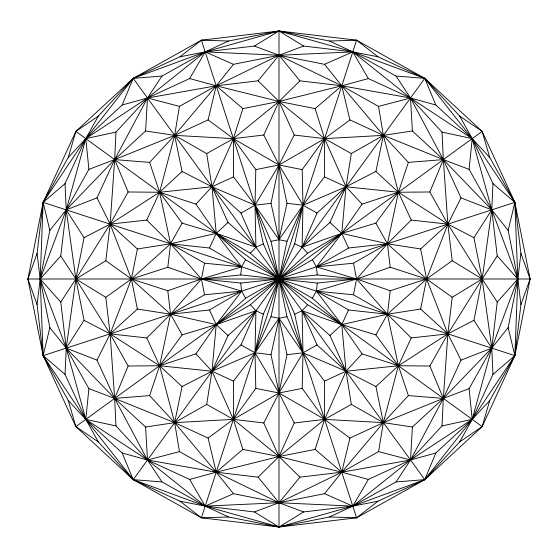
<?xml version="1.0" encoding="UTF-8"?>
<svg xmlns="http://www.w3.org/2000/svg" width="558" height="558" viewBox="0 0 558 558"><rect width="100%" height="100%" fill="white"/><g stroke="black" fill="none" stroke-linecap="round" stroke-linejoin="round"><path stroke-width="0.84" d="M68.264 400.532L85.799 419.372L147.493 460.001L189.643 479.441L216.225 472.201L279 456.556L315.13 449.378L324.61 419.372L324.533 381.128L302.98 352.796L286.993 316.693L279 318.283L255.02 352.796L233.467 381.128L233.39 419.372L242.869 449.378L279 456.556L341.775 472.201L368.357 479.441L410.507 460.001L472.201 419.372L489.736 400.532L514.874 355.641L530.1 279L514.874 202.359L482.147 131.409L424.778 78.357L356.597 40.19L279 30.99L201.403 40.19L133.222 78.357L75.853 131.409L43.126 202.359L27.9 279L43.126 355.641L75.853 426.591L133.222 479.643L201.403 517.81L279 527.01L356.597 517.81L424.778 479.643L482.147 426.591L514.874 355.641L520.928 304.549L530.1 279L520.928 253.451L514.874 202.359L489.736 157.468L482.147 131.409L459.708 116.134L424.778 78.357L378.052 56.811L356.597 40.19L329.464 41.02L279 30.99L228.536 41.02L201.403 40.19L179.948 56.811L133.222 78.357L98.292 116.134L75.853 131.409L68.264 157.468L43.126 202.359L37.072 253.451L27.9 279L37.072 304.549L43.126 355.641L68.264 400.532L75.853 426.591L98.292 441.866L133.222 479.643L179.948 501.189L201.403 517.81L228.536 516.98L279 527.01L329.464 516.98L356.597 517.81L378.052 501.189L424.778 479.643L459.708 441.866L482.147 426.591L489.736 400.532M489.736 157.468L472.201 138.628L410.507 97.999L368.357 78.559L341.775 85.799L279 101.444L242.869 108.622L233.39 138.628L233.467 176.872L255.02 205.204L271.007 241.307L279 239.717L302.98 205.204L324.533 176.872L324.61 138.628L315.13 108.622L279 101.444L216.225 85.799L189.643 78.559L147.493 97.999L85.799 138.628L68.264 157.468M37.072 304.549L40.19 279L66.221 209.864L88.889 169.36L114.655 159.595L174.633 135.357L208.085 119.928L233.39 138.628L255.801 169.611L255.02 205.204L255.913 247.222L250.382 253.206L216.225 233.39L182.131 223.137L159.595 192.245L149.628 162.399L174.633 135.357L216.225 85.799L233.474 64.316L279 55.27L352.796 51.88L378.052 56.811M520.928 253.451L517.81 279L491.779 348.136L469.111 388.64L443.345 398.405L383.367 422.643L349.915 438.072L324.61 419.372L302.199 388.389L302.98 352.796L302.087 310.778L307.618 304.794L341.775 324.61L375.869 334.863L398.405 365.755L408.372 395.601L383.367 422.643L341.775 472.201L324.526 493.684L279 502.73L205.204 506.12L179.948 501.189M98.292 116.134L85.799 138.628L65.049 183.617L43.126 202.359L40.19 279L43.126 355.641L85.799 419.372L133.222 479.643L205.204 506.12L279 527.01L352.796 506.12L424.778 479.643L472.201 419.372L514.874 355.641L517.81 279L514.874 202.359L472.201 138.628L424.778 78.357L352.796 51.88L279 30.99L205.204 51.88L133.222 78.357L85.799 138.628L43.126 202.359L49.843 230.405L40.19 279L49.843 327.595L43.126 355.641L65.049 374.383L85.799 419.372L98.292 441.866M65.049 374.383L66.221 348.136L75.853 279L84.07 237.666L66.221 209.864L65.049 183.617M459.708 116.134L472.201 138.628L492.951 183.617L491.779 209.864L482.147 279L473.93 320.334L491.779 348.136L492.951 374.383L472.201 419.372L459.708 441.866M228.536 41.02L205.204 51.88L147.493 97.999L115.98 132.072L114.655 159.595L110.135 224.135L105.797 260.712L75.853 279L60.752 302.045L66.221 348.136L85.799 419.372L122.174 453.005L133.222 479.643L161.973 481.924L205.204 506.12L228.536 516.98M329.464 516.98L352.796 506.12L410.507 460.001L442.02 425.928L443.345 398.405L447.865 333.865L452.203 297.288L482.147 279L497.248 255.955L491.779 209.864L472.201 138.628L435.826 104.995L424.778 78.357L396.027 76.076L352.796 51.88L329.464 41.02M49.843 230.405L66.221 209.864L114.655 159.595L145.596 130.984L147.493 97.999L161.973 76.076L205.204 51.88L254.399 46.049L279 30.99L303.601 46.049L352.796 51.88L410.507 97.999L442.02 132.072L472.201 138.628L469.111 169.36L491.779 209.864L517.81 279L520.928 304.549M492.951 183.617L514.874 202.359L508.157 230.405L517.81 279L508.157 327.595L491.779 348.136L443.345 398.405L412.404 427.016L410.507 460.001L396.027 481.924L352.796 506.12L303.601 511.951L279 527.01L254.399 511.951L205.204 506.12L147.493 460.001L115.98 425.928L85.799 419.372L88.889 388.64L66.221 348.136L40.19 279L37.072 253.451M60.752 302.045L40.19 279L60.752 255.955L66.221 209.864L85.799 138.628L122.174 104.995L133.222 78.357L161.973 76.076M115.98 425.928L114.655 398.405L110.135 333.865L105.797 297.288L131.409 279L167.798 267.261L170.581 243.776L159.595 192.245L174.633 135.357L179.453 106.383L216.225 85.799L279 55.27L303.601 46.049M105.797 260.712L131.409 279L167.798 290.739L201.403 279L240.679 274.954L241.642 266.864L245.625 259.749L216.225 233.39L195.935 204.137L159.595 192.245L128.131 191.994L110.135 224.135L75.853 279L84.07 320.334L66.221 348.136L114.655 398.405L145.596 427.016L147.493 460.001L161.973 481.924M452.203 297.288L426.591 279L390.202 267.261L356.597 279L317.321 283.046L316.358 291.137L312.375 298.251L341.775 324.61L362.065 353.863L398.405 365.755L429.869 366.006L447.865 333.865L482.147 279L473.93 237.666L491.779 209.864L443.345 159.595L412.404 130.984L410.507 97.999L396.027 76.076M442.02 132.072L443.345 159.595L447.865 224.135L452.203 260.712L426.591 279L390.202 290.739L387.419 314.224L398.405 365.755L383.367 422.643L378.547 451.617L341.775 472.201L279 502.73L254.399 511.951M497.248 255.955L517.81 279L497.248 302.045L491.779 348.136L472.201 419.372L435.826 453.005L424.778 479.643L396.027 481.924M145.596 427.016L174.633 422.643L206.676 404.41L211.991 371.223L216.225 324.61L209.48 309.99L170.581 314.224L137.373 309.034L110.135 333.865L97.001 360.133L114.655 398.405L147.493 460.001L216.225 472.201L258.075 477.16L279 502.73L303.601 511.951M412.404 130.984L383.367 135.357L351.324 153.589L346.009 186.777L341.775 233.39L348.52 248.01L387.419 243.776L420.627 248.966L447.865 224.135L460.999 197.867L443.345 159.595L410.507 97.999L341.775 85.799L299.925 80.84L279 55.27L254.399 46.049M368.357 78.559L352.796 51.88L324.526 64.316L279 55.27L258.075 80.84L216.225 85.799L147.493 97.999L114.655 159.595L97.001 197.867L110.135 224.135L137.373 248.966L131.409 279L110.135 333.865L128.131 366.006L114.655 398.405L88.889 388.64M84.07 237.666L110.135 224.135L146.768 220.054L170.581 243.776L204.542 263.209L201.403 279L204.542 294.791L170.581 314.224L146.768 337.946L110.135 333.865L84.07 320.334M473.93 320.334L447.865 333.865L411.232 337.946L387.419 314.224L353.458 294.791L356.597 279L353.458 263.209L387.419 243.776L411.232 220.054L447.865 224.135L473.93 237.666M189.643 479.441L205.204 506.12L233.474 493.684L279 502.73L299.925 477.16L341.775 472.201L410.507 460.001L443.345 398.405L460.999 360.133L447.865 333.865L420.627 309.034L426.591 279L447.865 224.135L429.869 191.994L443.345 159.595L469.111 169.36M258.075 477.16L279 456.556L294.206 422.971L279 392.999L271.007 354.693L255.02 352.796L211.991 371.223L182.075 386.541L174.633 422.643L179.453 451.617L216.225 472.201L279 502.73L352.796 506.12L378.052 501.189M299.925 80.84L279 101.444L263.794 135.029L279 165.001L286.993 203.307L302.98 205.204L346.009 186.777L375.925 171.459L383.367 135.357L378.547 106.383L341.775 85.799L279 55.27L205.204 51.88L179.948 56.811M324.526 64.316L341.775 85.799L383.367 135.357L408.372 162.399L443.345 159.595L383.367 135.357L349.915 119.928L324.61 138.628L302.199 169.611L302.98 205.204L286.993 241.307L279 239.717L271.007 203.307L279 165.001L294.206 135.029L279 101.444L258.075 80.84M233.474 493.684L216.225 472.201L174.633 422.643L149.628 395.601L114.655 398.405L174.633 422.643L208.085 438.072L233.39 419.372L255.801 388.389L255.02 352.796L271.007 316.693L279 318.283L286.993 354.693L279 392.999L263.794 422.971L279 456.556L299.925 477.16M271.007 316.693L286.993 241.307M145.596 130.984L174.633 135.357L233.39 138.628L279 165.001L302.98 205.204L294.687 243.811L263.313 314.189L255.02 352.796L279 392.999L324.61 419.372L383.367 422.643L412.404 427.016M286.993 203.307L279 239.717L255.02 205.204L211.991 186.777L182.075 171.459L174.633 135.357L206.676 153.589L211.991 186.777L216.225 233.39L209.48 248.01L170.581 243.776L137.373 248.966M271.007 354.693L279 318.283L302.98 352.796L346.009 371.223L375.925 386.541L383.367 422.643L351.324 404.41L346.009 371.223L341.775 324.61L348.52 309.99L387.419 314.224L420.627 309.034M208.085 119.928L216.225 85.799L242.869 108.622M349.915 438.072L341.775 472.201L315.13 449.378M201.403 517.81L356.597 40.19M149.628 395.601L159.595 365.755L170.581 314.224L167.798 290.739M408.372 162.399L398.405 192.245L387.419 243.776L390.202 267.261M128.131 366.006L159.595 365.755L211.991 371.223L240.979 344.935L255.913 310.778L250.382 304.794L216.225 324.61L182.131 334.863L159.595 365.755L174.633 422.643L233.39 419.372L263.794 422.971M429.869 191.994L398.405 192.245L346.009 186.777L317.021 213.065L302.087 247.222L307.618 253.206L341.775 233.39L375.869 223.137L398.405 192.245L383.367 135.357L324.61 138.628L294.206 135.029M263.313 314.189L255.913 310.778L228.041 335.539L211.991 371.223L233.39 419.372L279 456.556L324.61 419.372L351.324 404.41M294.687 243.811L302.087 247.222L329.959 222.461L346.009 186.777L324.61 138.628L279 101.444L233.39 138.628L206.676 153.589M146.768 220.054L159.595 192.245L182.075 171.459M411.232 337.946L398.405 365.755L375.925 386.541M182.131 223.137L170.581 243.776L131.409 279L137.373 309.034M375.869 334.863L387.419 314.224L426.591 279L420.627 248.966M189.643 78.559L205.204 51.88L233.474 64.316M368.357 479.441L352.796 506.12L324.526 493.684M60.752 255.955L75.853 279L110.135 333.865L159.595 365.755L195.935 353.863L216.225 324.61L241.642 291.137L240.679 283.046L201.403 279L167.798 267.261M497.248 302.045L482.147 279L447.865 224.135L398.405 192.245L362.065 204.137L341.775 233.39L316.358 266.864L317.321 274.954L356.597 279L390.202 290.739M133.222 479.643L424.778 78.357M195.935 204.137L211.991 186.777L233.39 138.628L263.794 135.029M362.065 353.863L346.009 371.223L324.61 419.372L294.206 422.971M351.324 153.589L324.61 138.628L279 165.001L255.02 205.204L263.313 243.811L255.913 247.222L240.979 213.065L211.991 186.777L228.041 222.461L216.225 233.39L170.581 243.776L201.403 279L241.642 291.137L245.625 298.251L216.225 324.61L170.581 314.224L131.409 279L110.135 224.135L159.595 192.245L211.991 186.777L233.467 176.872M206.676 404.41L233.39 419.372L279 392.999L302.98 352.796L294.687 314.189L302.087 310.778L317.021 344.935L346.009 371.223L329.959 335.539L341.775 324.61L387.419 314.224L356.597 279L316.358 266.864L312.375 259.749L341.775 233.39L387.419 243.776L426.591 279L447.865 333.865L398.405 365.755L346.009 371.223L324.533 381.128M250.382 304.794L307.618 253.206M315.13 108.622L341.775 85.799L349.915 119.928M242.869 449.378L216.225 472.201L208.085 438.072M492.951 374.383L514.874 355.641L508.157 327.595M75.853 426.591L482.147 131.409M209.48 309.99L241.642 291.137L204.542 294.791M348.52 248.01L316.358 266.864L353.458 263.209M245.625 298.251L312.375 259.749M240.979 213.065L255.02 205.204L271.007 203.307M317.021 344.935L302.98 352.796L286.993 354.693M97.001 197.867L66.221 209.864L75.853 279L105.797 297.288M460.999 360.133L491.779 348.136L482.147 279L452.203 260.712M43.126 355.641L514.874 202.359M122.174 104.995L147.493 97.999L179.453 106.383M435.826 453.005L410.507 460.001L378.547 451.617M378.547 106.383L410.507 97.999L435.826 104.995M179.453 451.617L147.493 460.001L122.174 453.005M115.98 132.072L85.799 138.628L88.889 169.36M442.02 425.928L472.201 419.372L469.111 388.64M255.801 169.611L279 165.001L302.199 169.611M302.199 388.389L279 392.999L255.801 388.389M240.679 283.046L317.321 274.954M27.9 279L530.1 279M149.628 162.399L114.655 159.595L128.131 191.994M408.372 395.601L443.345 398.405L429.869 366.006M204.542 263.209L241.642 266.864L216.225 233.39L255.913 247.222L228.041 222.461M353.458 294.791L316.358 291.137L341.775 324.61L302.087 310.778L329.959 335.539M240.679 274.954L317.321 283.046M43.126 202.359L514.874 355.641M460.999 197.867L491.779 209.864L508.157 230.405M97.001 360.133L66.221 348.136L49.843 327.595M324.533 176.872L346.009 186.777L362.065 204.137M233.467 381.128L211.991 371.223L195.935 353.863M317.021 213.065L302.98 205.204L302.087 247.222L341.775 233.39L329.959 222.461M240.979 344.935L255.02 352.796L255.913 310.778L216.225 324.61L228.041 335.539M245.625 259.749L312.375 298.251M348.52 309.99L316.358 291.137L356.597 279L387.419 243.776L375.869 223.137M209.48 248.01L241.642 266.864L201.403 279L170.581 314.224L182.131 334.863M75.853 131.409L482.147 426.591M250.382 253.206L307.618 304.794M375.925 171.459L398.405 192.245L411.232 220.054M182.075 386.541L159.595 365.755L146.768 337.946M133.222 78.357L424.778 479.643M263.313 243.811L294.687 314.189M201.403 40.19L356.597 517.81M271.007 241.307L286.993 316.693M279 30.99L279 527.01"/></g></svg>
